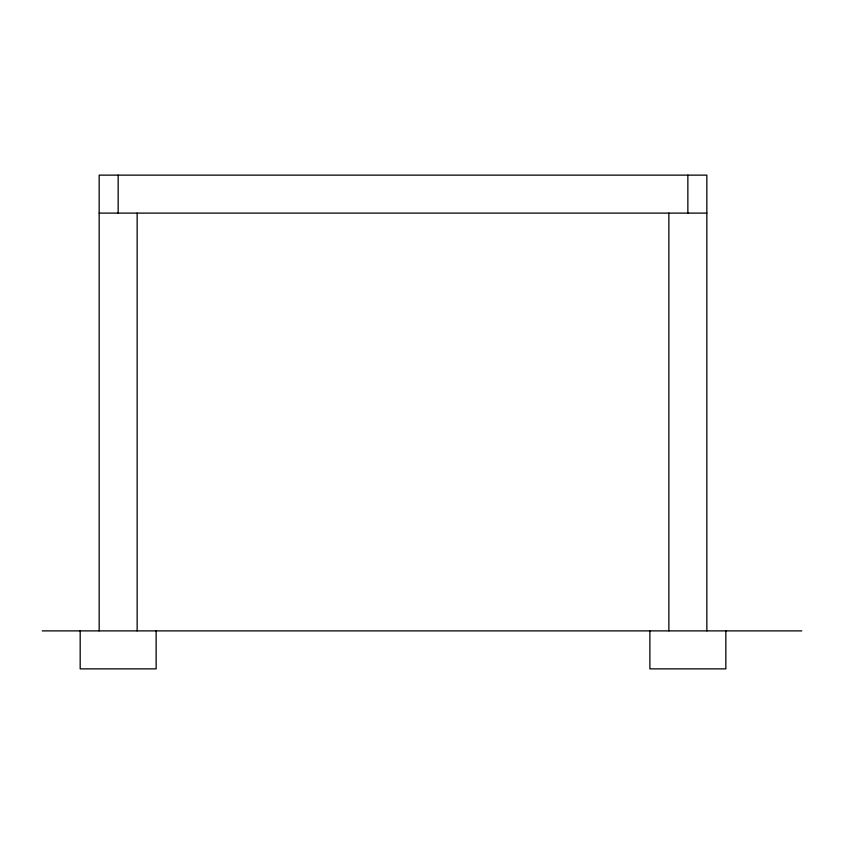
<?xml version="1.0" encoding="UTF-8"?>
<svg xmlns="http://www.w3.org/2000/svg" width="844" height="844" viewBox="0 0 844 844"><rect width="100%" height="100%" fill="white"/><g stroke="black" fill="none" stroke-linecap="round" stroke-linejoin="round"><path stroke-width="1.27" d="M99.17 213.11L706.85 213.11M42.2 630.89L801.8 630.89M725.84 630.89L725.84 668.87L649.88 668.87L649.88 630.89M706.85 630.89L706.85 175.13L99.17 175.13L99.17 630.89M687.86 175.13L687.86 213.11M668.87 213.11L668.87 630.89M156.14 630.89L156.14 668.87L80.18 668.87L80.18 630.89M137.15 213.11L137.15 630.89M118.16 175.13L118.16 213.11"/></g></svg>
